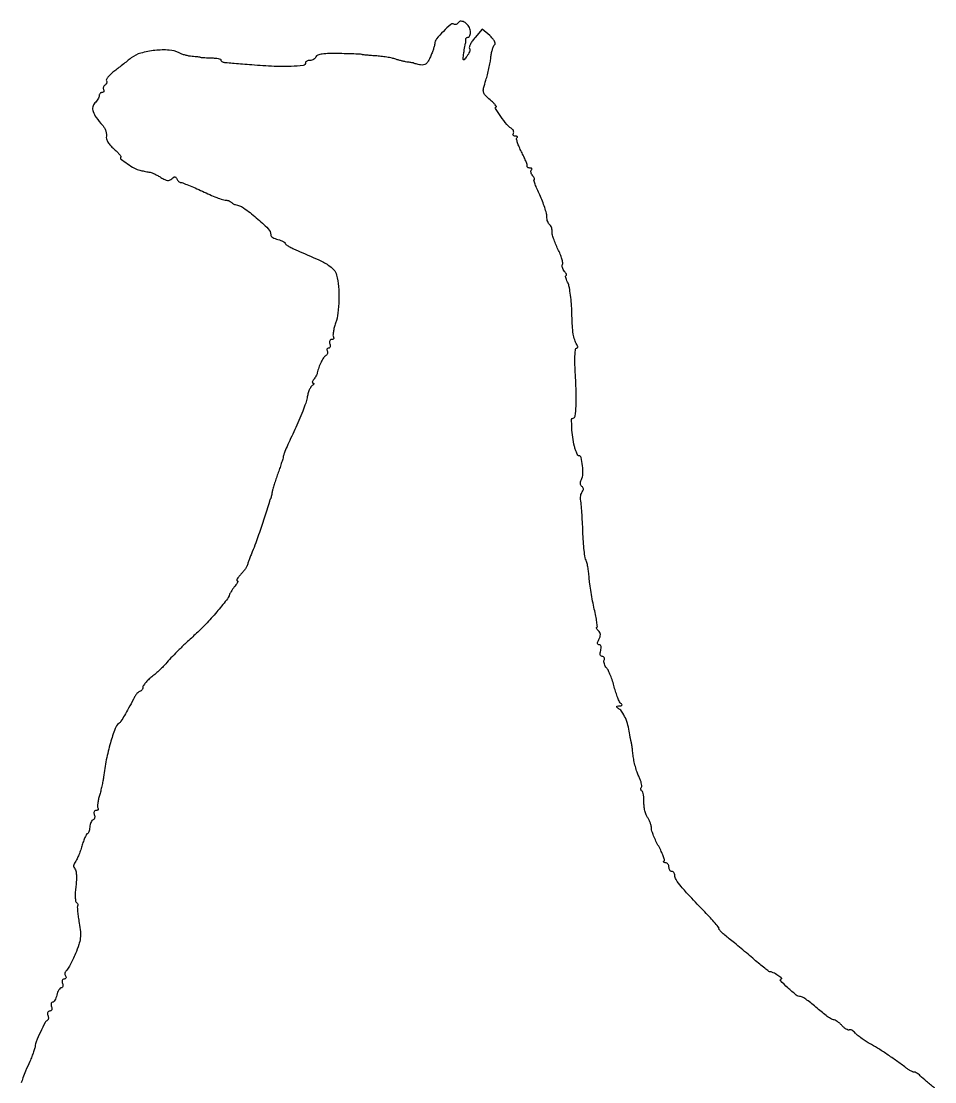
# Model space of a CAD drawing. Extents: x 0 to 526, y 1 to 731.
# Drawn here: x 105.2 to 419.4, y 365.7 to 730.5 of the extents above; entities that cross this region are included whole.
import ezdxf

# ---------------------------------------------------------------- set-up
doc = ezdxf.new("R2010")
doc.units = 0

msp = doc.modelspace()

# ---------------------------------------------------------------- linework, layer by layer
for points in [[(419.396356, 363.533162, -0.011099), (416.516263, 365.817572, -0.022994), (414.394547, 367.75, 0.031276), (413.851532, 368.228369, 0.031722), (413.255555, 368.632812, 0.033438), (412.693974, 368.915228, 0.10011), (412.274819, 369, -0.100749), (411.817501, 369.093094, -0.021964), (411.087959, 369.441516, -0.022037), (410.264923, 369.927677, -0.019557), (409.453391, 370.503032, 0.008673), (406.302539, 372.841571, 0.007775), (402.956709, 375.158137, 0.008053), (399.724636, 377.24778, 0.013465), (396.933102, 378.886771, -0.016045), (395.47245, 379.754527, -0.0149), (394.033161, 380.734863, -0.015076), (392.806011, 381.683124, -0.047543), (392.069796, 382.415902, 0.040943), (391.518188, 382.979592, 0.055822), (390.932999, 383.382405, 0.069159), (390.402751, 383.577907, 0.194579), (390.02034, 383.512571, -0.22403), (389.609945, 383.466084, -0.05214), (388.96309, 383.764449, -0.043977), (388.218662, 384.300702, -0.030779), (387.478659, 385.023581, 0.028681), (386.710784, 385.780007, 0.031385), (385.883132, 386.419427, 0.033064), (385.11346, 386.869295, 0.116228), (384.558777, 387, -0.14254), (383.89824, 387.192212, -0.012741), (382.448602, 388.166663, -0.015789), (380.755964, 389.450427, -0.011667), (378.963765, 390.971618, 0.01263), (377.162295, 392.494722, 0.016648), (375.44137, 393.784911, 0.014116), (373.96193, 394.757984, 0.133541), (373.240898, 394.971618, -0.164869), (371.779516, 395.503965, -0.015898), (368.868061, 397.99597, -0.018528), (366.365475, 400.455753, -0.645893), (366.601686, 401.030409, 0.683668), (366.710128, 401.339328, 0.033677), (365.493147, 402.24865, 0.02341), (363.863446, 403.198193, 0.110959), (362.825983, 403.473888, -0.14985), (362.395765, 403.624239, -0.004991), (360.932326, 404.722224, -0.009081), (359.224079, 406.080669, -0.006155), (357.325983, 407.686877, 0.002978), (355.200514, 409.508796, 0.002126), (352.800435, 411.523976, 0.002146), (350.49585, 413.425648, 0.004589), (348.696774, 414.8699, -0.010336), (347.260525, 416.050281, -0.016911), (346.099818, 417.115253, -0.010909), (345.217993, 418.019673, -0.35207), (345.196774, 418.306299, 0.333348), (345.18402, 418.621918, 0.004561), (343.876284, 420.196639, 0.010664), (342.256759, 422.030219, 0.006552), (340.275682, 424.123275, -0.004171), (335.166282, 429.470258, -0.016798), (332.185803, 432.863378, -0.024012), (330.434087, 435.220353, -0.148866), (330, 436.646023, 0.072203), (329.924892, 437.163428, 0.087177), (329.70625, 437.602269, 0.100442), (329.381343, 437.895644, 0.134357), (329, 438, -0.148195), (328.618646, 438.115568, -0.098894), (328.29375, 438.440625, -0.082425), (328.074694, 438.926543, -0.064853), (328, 439.5, 0.076226), (327.912123, 440.073075, 0.089419), (327.657292, 440.559375, 0.100747), (327.278257, 440.884466, 0.127718), (326.833333, 441, -0.054052), (326.428888, 441.04385, -0.162687), (326.193725, 441.18435, -0.257356), (326.150907, 441.389338, -0.122492), (326.294242, 441.627575, 0.268809), (326.41815, 442.092992, 0.021042), (326.014575, 443.365623, 0.024164), (325.358448, 444.928459, 0.015847), (324.460909, 446.663058, -0.015252), (323.518854, 448.478389, -0.016889), (322.722892, 450.287859, -0.016458), (322.149847, 451.868876, -0.078866), (322, 452.812977, 0.059356), (321.903698, 453.621344, 0.028483), (321.600411, 454.622696, 0.027759), (321.160477, 455.644531, 0.035435), (320.639697, 456.527494, -0.063203), (320.125333, 457.521566, -0.030115), (319.711439, 458.903281, -0.029267), (319.447492, 460.419865, -0.03672), (319.389882, 461.845377, 0.021728), (319.376154, 463.161105, 0.029065), (319.242756, 464.347205, 0.029174), (319.025228, 465.282802, 0.184669), (318.733873, 465.664475, -0.11687), (318.484326, 465.914452, -0.100539), (318.356206, 466.263867, -0.092945), (318.369789, 466.659576, -0.08367), (318.524555, 467.039731, 0.164685), (318.64686, 467.568907, 0.035079), (318.485295, 468.513319, 0.033157), (318.131624, 469.633379, 0.026283), (317.608482, 470.790218, -0.036695), (317.008115, 472.194952, -0.016758), (316.423885, 474.103726, -0.016491), (315.940159, 476.164739, -0.02182), (315.644631, 478.069586, 0.003514), (315.440313, 479.80324, 0.004952), (315.232028, 481.345441, 0.002959), (315.036399, 482.639266, 0.066848), (314.928955, 483, -0.047802), (314.831911, 483.285699, -0.010472), (314.723108, 483.79375, -0.010811), (314.621895, 484.389064, -0.010192), (314.544259, 485, 0.035472), (314.073372, 487.633599, 0.032499), (313.225567, 490.254809, 0.033676), (312.172634, 492.461963, 0.101058), (311.084356, 493.718197, -0.010242), (310.200584, 494.426991, -0.204735), (310.047185, 494.728636, -0.395865), (310.203649, 494.919256, -0.02456), (311, 494.983509, 0.040665), (311.557658, 495.046617, 0.208711), (311.807775, 495.219753, 0.312404), (311.795149, 495.46328, 0.072024), (311.48342, 495.765313, -0.124616), (311.016106, 496.323472, -0.016362), (310.385644, 497.749142, -0.018181), (309.743342, 499.523665, -0.014313), (309.173848, 501.487086, 0.015512), (308.582628, 503.50728, 0.016294), (307.875877, 505.453634, 0.016148), (307.159199, 507.088292, 0.067135), (306.570915, 507.987086, -0.052784), (306.103472, 508.658541, -0.050512), (305.778794, 509.422769, -0.054563), (305.635408, 510.161228, -0.108001), (305.713821, 510.75, 0.085188), (305.799496, 511.227313, 0.129931), (305.695619, 511.632812, 0.146704), (305.418444, 511.901727, 0.120311), (305.015946, 512, -0.177607), (304.600379, 512.152423, -0.155032), (304.353203, 512.546602, -0.097085), (304.315834, 513.180259, -0.043195), (304.5, 514, 0.043621), (304.679603, 514.802619, 0.090931), (304.648705, 515.440445, 0.14475), (304.41902, 515.844149, 0.193881), (304.032204, 516, -0.148666), (303.615577, 516.126676, -0.233802), (303.433055, 516.444641, -0.111478), (303.522973, 517.000809, -0.027274), (303.918012, 517.846804, 0.04812), (304.292184, 518.743703, 0.088719), (304.388144, 519.525759, 0.101995), (304.205339, 520.218038, 0.081163), (303.753196, 520.846804, -0.023582), (303.349798, 521.29016, -0.056825), (303.107963, 521.661249, -0.138449), (303.063024, 521.896334, -0.389167), (303.176042, 522, 0.445161), (303.359397, 522.203591, 0.007939), (303.161952, 523.835938, 0.014061), (302.827367, 525.853128, 0.00822), (302.319169, 528.25, -0.009369), (301.746016, 530.984165, -0.006878), (301.209267, 534.035224, -0.006954), (300.781033, 536.937856, -0.015322), (300.552956, 539.167785, 0.012917), (300.370162, 541.0441, 0.014867), (300.09659, 542.821951, 0.014033), (299.779416, 544.306574, 0.078922), (299.467406, 545.052738, -0.103764), (299.155797, 545.914984, -0.007504), (298.838153, 548.443034, -0.010254), (298.564213, 551.496401, -0.007569), (298.381622, 554.884954, 0.003375), (298.224947, 558.33011, 0.004097), (298.029851, 561.55683, 0.003472), (297.824721, 564.267691, 0.028212), (297.65247, 565.5, -0.048826), (297.569046, 566.351032, -0.041167), (297.643353, 567.253536, -0.043009), (297.852669, 568.071914, -0.083648), (298.176983, 568.660972, 0.067906), (298.488722, 569.187481, 0.118366), (298.570792, 569.685449, 0.135057), (298.4162, 570.121388, 0.102343), (298.045854, 570.471661, -0.126534), (297.673167, 570.859489, -0.110936), (297.510611, 571.398722, -0.08765), (297.579348, 572.063521, -0.05098), (297.877565, 572.810688, 0.112917), (298.367094, 574.67526, 0.034321), (298.259089, 577.612964, 0.029516), (297.801931, 580.369002, 0.350198), (297.011501, 581, -0.256549), (296.671093, 581.186968, -0.031811), (296.249027, 581.954687, -0.031164), (295.833534, 583.004828, -0.020834), (295.485187, 584.25, -0.023328), (294.897508, 587.399462, -0.02165), (294.587449, 590.669495, -0.013787), (294.519576, 593.536259, -0.413072), (294.985129, 594, 0.376852), (295.753785, 594.675234, 0.021426), (296.0487, 598.080993, 0.019535), (296.071449, 603.175269, 0.006229), (295.714736, 610.75, -0.011562), (295.612477, 613.558688, -0.020041), (295.67506, 615.892534, -0.015413), (295.851583, 617.693378, -0.377048), (296.200386, 618, 0.180746), (296.481954, 618.105222, 0.188839), (296.619086, 618.367188, 0.114777), (296.570601, 618.770699, 0.052613), (296.337137, 619.25, -0.059099), (295.556677, 620.90636, -0.043211), (295.081032, 622.885071, -0.024332), (294.784756, 625.811943, -0.004961), (294.564471, 631.015844, 0.013533), (294.383466, 634.057078, 0.01501), (294.041288, 636.980192, 0.014478), (293.60408, 639.445768, 0.071859), (293.125317, 640.765844, -0.021678), (292.71322, 641.623219, -0.042117), (292.474043, 642.343717, -0.065495), (292.421634, 642.838507, -0.40683), (292.587261, 643, 0.375398), (292.731181, 643.12578, 0.124638), (292.696704, 643.427757, 0.057463), (292.454655, 643.896715, 0.025367), (292.036355, 644.456195, -0.049958), (291.615696, 645.080549, -0.05649), (291.347636, 645.751299, -0.064679), (291.262125, 646.36628, -0.141574), (291.388871, 646.82019, 0.191693), (291.49305, 647.41015, 0.021751), (291.154566, 648.749713, 0.023826), (290.584641, 650.367862, 0.017215), (289.803377, 652.113995, -0.015906), (288.989609, 653.920081, -0.01745), (288.31909, 655.71989, -0.017119), (287.854827, 657.290043, -0.079054), (287.764784, 658.23031, 0.051185), (287.736596, 658.935101, 0.050597), (287.565967, 659.622336, 0.055151), (287.287388, 660.192242, 0.113578), (286.936368, 660.539327, -0.126508), (286.575825, 660.91448, -0.046205), (286.272188, 661.59164, -0.042145), (286.063156, 662.427921, -0.039079), (285.990231, 663.309017, 0.063796), (285.834315, 664.484437, 0.014818), (285.26534, 666.398586, 0.015055), (284.472591, 668.579331, 0.014237), (283.536236, 670.75, -0.008478), (282.639888, 672.763835, -0.015003), (281.97933, 674.457813, -0.009737), (281.528051, 675.809036, -0.505972), (281.668449, 676, 0.392483), (281.791575, 676.114248, 0.114396), (281.748391, 676.394215, 0.053925), (281.518633, 676.826432, 0.024102), (281.131121, 677.342009, -0.050768), (280.753708, 677.904134, -0.066538), (280.537806, 678.483088, -0.082297), (280.507446, 678.989854, -0.171918), (280.675343, 679.342009, 0.113033), (280.832285, 679.592176, 0.253554), (280.79734, 679.806715, 0.172529), (280.56848, 679.953729, 0.057388), (280.166667, 680, -0.064264), (279.735417, 680.055657, -0.101401), (279.402088, 680.220312, -0.13376), (279.218518, 680.464853, -0.161703), (279.202144, 680.75, 0.151363), (279.184209, 681.232217, 0.011017), (278.710614, 682.491752, 0.014604), (278.05741, 683.990985, 0.010508), (277.244989, 685.626178, -0.016933), (276.462887, 687.252456, -0.025442), (275.903232, 688.72354, -0.023011), (275.576779, 689.918696, -0.256948), (275.709512, 690.376178, 0.134702), (275.844106, 690.612562, 0.259954), (275.790041, 690.816752, 0.151505), (275.535496, 690.956669, 0.05051), (275.10765, 691, -0.082511), (274.682925, 691.070569, -0.161105), (274.4124, 691.275696, -0.182362), (274.337077, 691.5811, -0.109086), (274.462015, 691.93854, 0.139436), (274.581325, 692.359003, 0.10034), (274.48357, 692.83975, 0.085703), (274.182341, 693.308052, 0.069467), (273.720854, 693.68854, -0.084362), (272.240537, 694.984536, -0.017809), (270.160729, 697.733194, -0.013205), (268.317248, 700.512083, -0.58932), (268.587445, 701, 0.591152), (268.676992, 701.162744, 0.037335), (268.2662, 701.715184, 0.024867), (267.515086, 702.499546, 0.011868), (266.477678, 703.434668, -0.023412), (264.770178, 705.046772, -0.139428), (264.19883, 706.117316, -0.116553), (264.223445, 707.420438, -0.014237), (265.016572, 710.184668, 0.013411), (265.56707, 712.091396, 0.009519), (266.085844, 714.256137, 0.009619), (266.502266, 716.343235, 0.020064), (266.729592, 717.985159, -0.021666), (266.928332, 719.387513, -0.024005), (267.243169, 720.719492, -0.024311), (267.618403, 721.819567, -0.102371), (267.999473, 722.399473, 0.221945), (268.196103, 722.940512, 0.100045), (267.976829, 723.681667, 0.063795), (267.344, 724.578501, 0.029767), (266.320305, 725.569895), (263.711982, 727.81116), (261.284322, 724.926051, 0.024222), (260.393878, 723.757331, 0.034288), (259.728306, 722.631955, 0.036624), (259.335628, 721.682939, 0.221699), (259.396298, 721.167793, -0.168054), (259.501124, 720.700292, -0.05347), (259.343689, 719.993793, -0.046465), (258.984756, 719.187787, -0.03739), (258.459417, 718.397322, -0.008639), (257.523316, 717.236386, -0.447982), (257.265758, 717.227992, -0.224979), (257.152063, 717.572882, -0.004252), (257.409219, 719.5, -0.003907), (257.587143, 720.685468, -0.005116), (257.769249, 721.765625, -0.003812), (257.937712, 722.666426, -0.047316), (258.036191, 723, 0.054024), (258.104916, 723.244809, 0.025019), (258.143115, 723.573437, 0.024435), (258.149052, 723.926198, 0.031153), (258.118421, 724.25, -0.128009), (258.14652, 724.535707, -0.119804), (258.31028, 724.779688, -0.105233), (258.588593, 724.943315, -0.080624), (258.937851, 725, 0.217274), (259.284067, 725.157902, 0.089266), (259.554139, 725.611591, 0.065609), (259.710245, 726.284814, 0.043028), (259.718869, 727.082012, 0.12342), (259.17963, 728.704956, 0.100948), (257.905962, 730.024797, 0.136532), (256.496768, 730.508427, 0.275799), (255.49159, 729.986392, -0.081229), (255.187394, 729.63652, -0.091874), (254.799412, 729.419609, -0.100704), (254.389274, 729.367732, -0.12024), (254.019619, 729.487875, 0.327822), (252.917041, 729.39949, 0.020535), (250.394603, 727.027736, 0.024866), (248.079475, 724.416644, 0.151394), (247.425935, 722.757135, -0.04975), (247.305677, 722.073287, -0.010813), (246.956793, 720.925632, -0.01117), (246.492637, 719.609648, -0.010489), (245.960896, 718.287568, -0.030132), (245.19646, 716.758609, -0.08925), (244.441833, 715.866127, -0.126059), (243.588152, 715.464153, -0.094491), (242.544943, 715.463258, -0.006644), (241.743414, 715.626448, -0.009112), (241.027264, 715.795916, -0.006355), (240.43539, 715.955459, -0.09959), (240.25, 716.05069, 0.113129), (240.069702, 716.137285, 0.009462), (239.559375, 716.242611, 0.012221), (238.938502, 716.342913, 0.009133), (238.25, 716.424157, -0.024323), (237.404286, 716.550097, -0.010195), (236.279687, 716.797869, -0.010059), (235.0853, 717.112234, -0.012878), (234, 717.451809, 0.030417), (232.731928, 717.80027, 0.011293), (230.9125, 718.140338, 0.011143), (228.906159, 718.422887, 0.013212), (227, 718.597213, -0.003231), (225.274528, 718.720344, -0.005367), (223.821875, 718.849146, -0.001159), (222.560711, 718.977579, -0.384127), (222.5, 719.044944, 0.401086), (222.437652, 719.110164, 0.000399), (220.230109, 719.207866, 0.003147), (217.735722, 719.300542, 0.001888), (214.772711, 719.380759, 0.00932), (211.146188, 719.397623, 0.029786), (208.734214, 719.219919, 0.044101), (207.178288, 718.869954, 0.227561), (206.554096, 718.280376, -0.093582), (206.251928, 717.790862, -0.066803), (205.757252, 717.376111, -0.064852), (205.153532, 717.095711, -0.07647), (204.531385, 717, 0.046998), (203.945127, 716.944772, 0.066861), (203.449255, 716.779688, 0.086862), (203.114414, 716.536477, 0.194043), (202.997995, 716.25, -0.376188), (202.170278, 715.310629, -0.02153), (198.016253, 714.953243, -0.022015), (192.19532, 714.960544, -0.009662), (184.5, 715.458371, 0.000048), (181.344673, 715.723506, 0.000064), (178.482812, 715.963336, 0.000044), (176.081773, 716.164025, 0.000672), (175.25, 716.232348, -0.05358), (174.771842, 716.323153, -0.069419), (174.367188, 716.510377, -0.085371), (174.094398, 716.760607, -0.166046), (174, 717.037022, 0.311269), (173.810077, 717.312541, 0.035295), (173.045312, 717.54341, 0.03281), (171.995663, 717.709601, 0.020397), (170.75, 717.772738, -0.005686), (169.468728, 717.799938, -0.007616), (168.307813, 717.855506, -0.005515), (167.340575, 717.927299, -0.076039), (167, 718.009527, 0.059709), (166.678189, 718.098387, 0.006449), (165.9125, 718.204133, 0.007846), (164.993904, 718.304332, 0.006247), (164, 718.38448, -0.030059), (162.897001, 718.52652, -0.01964), (161.646875, 718.815864, -0.019767), (160.446161, 719.195529, -0.035347), (159.5, 719.614029, 0.107153), (156.105789, 720.566634, 0.04141), (151.192692, 720.455343, 0.041488), (146.327747, 719.528043, 0.098841), (143.058538, 717.874303, -0.000657), (141.681211, 716.796393, -0.000387), (140.033272, 715.512239, -0.000388), (138.385336, 714.232189, -0.000664), (137.008512, 713.167362, 0.02447), (135.887802, 712.212028, 0.037473), (135.026529, 711.27076, 0.042557), (134.494708, 710.460927, 0.268589), (134.508368, 709.986461, -0.120972), (134.628881, 709.613836, -0.100727), (134.57529, 709.199904, -0.091638), (134.35481, 708.807852, -0.080715), (134, 708.5, 0.088941), (133.649431, 708.185645, 0.094986), (133.439712, 707.775821, 0.099917), (133.402413, 707.334982, 0.110145), (133.542705, 706.930902, -0.090666), (133.681645, 706.57557, -0.169366), (133.637945, 706.273452, -0.176081), (133.418448, 706.071817, -0.098926), (133.059017, 706, 0.100235), (132.654874, 705.918159, 0.098218), (132.311086, 705.685268, 0.097658), (132.080802, 705.337488, 0.097854), (132, 704.928571, -0.097453), (131.898981, 704.415197, -0.034206), (131.565909, 703.737784, -0.032418), (131.087761, 703.02392, -0.032615), (130.522243, 702.379386, 0.150395), (129.812553, 701.038686, 0.130843), (129.927103, 699.448584, 0.07489), (130.984605, 697.425336, 0.022263), (133.172325, 694.695731, -0.05222), (133.78569, 693.828918, -0.043961), (134.248189, 692.803201, -0.045947), (134.502708, 691.780474, -0.085793), (134.486468, 690.929734, 0.121974), (134.535038, 690.005376, 0.059296), (135.013424, 688.915747, 0.049682), (135.856499, 687.762922, 0.035158), (137.008694, 686.646139, -0.016765), (138.078764, 685.682653, -0.027972), (138.903228, 684.794644, -0.027578), (139.445515, 684.062078, -0.355846), (139.413343, 683.746676, 0.449871), (139.451774, 683.107945, 0.015807), (141.693117, 681.461376, 0.023619), (144.145119, 679.941953, 0.068586), (146, 679.2213, 0.007345), (146.691755, 679.067394, 0.004103), (147.537813, 678.899389, 0.004092), (148.396252, 678.743502, 0.006632), (149.128726, 678.626655, -0.051794), (149.92428, 678.424854, -0.018497), (151.009429, 677.980185, -0.018123), (152.172476, 677.400851, -0.020417), (153.24397, 676.759715, 0.026422), (154.540046, 676.005174, 0.089308), (155.473349, 675.720316, 0.130204), (156.244699, 675.829692, 0.088963), (156.990243, 676.315243, -0.031997), (157.642438, 676.854352, -0.167732), (158.081279, 676.98742, -0.23475), (158.419801, 676.802878, -0.064865), (158.708333, 676.25, 0.062626), (158.955051, 675.772061, 0.06163), (159.313552, 675.367188, 0.067124), (159.724448, 675.092712, 0.114211), (160.125034, 675, -0.092076), (160.755799, 674.882851, -0.004768), (162.686757, 674.11875, -0.007432), (164.972171, 673.149249, -0.005319), (167.5, 672, 0.007585), (170.05782, 670.851078, 0.009867), (172.435639, 669.88125, 0.007793), (174.442923, 669.144099, 0.08429), (175.291633, 669, -0.047379), (175.873129, 668.944775, -0.037496), (176.483063, 668.779688, -0.038692), (177.030186, 668.537564, -0.072985), (177.416667, 668.25, 0.033879), (177.752791, 667.956582, 0.029163), (178.142188, 667.694942, 0.03024), (178.52475, 667.499239, 0.071008), (178.833333, 667.413633, -0.121907), (181.663335, 666.311257, -0.023241), (186.058733, 662.896158, -0.020009), (190.1289, 659.126958, -0.198486), (191, 657.019052, 0.196992), (191.172385, 656.598489, 0.05533), (191.734375, 656.141941, 0.046776), (192.542915, 655.722843, 0.034719), (193.5, 655.410644, -0.024698), (194.457607, 655.119355, -0.035811), (195.265625, 654.762127, -0.039132), (195.845288, 654.393776, -0.235855), (196, 654.08404, 0.249673), (196.189668, 653.727886, 0.015095), (197.248437, 653.061251, 0.019693), (198.621413, 652.324766, 0.013043), (200.25, 651.583983, -0.005487), (207.336253, 648.489073, -0.034415), (210.817092, 646.625473, -0.073039), (212.703947, 645.016167, -0.118556), (213.677428, 643.158955, -0.041933), (214.311675, 639.301486, -0.025173), (214.445462, 634.658934, -0.025266), (214.118349, 630.126516, -0.051167), (213.321862, 626.643521, 0.018415), (212.861285, 625.101406, 0.023895), (212.560105, 623.657411, 0.022727), (212.425024, 622.460673, 0.156388), (212.565808, 621.893521, -0.108973), (212.68484, 621.553222, -0.182303), (212.613303, 621.262472, -0.161196), (212.356031, 621.067193, -0.082592), (211.952028, 621, 0.148627), (211.555236, 620.879387, 0.152575), (211.29762, 620.559375, 0.116977), (211.228143, 620.073683, 0.069008), (211.361626, 619.5, -0.059765), (211.506416, 618.925826, -0.105471), (211.46628, 618.440625, -0.149855), (211.252873, 618.122029, -0.172457), (210.909598, 618, 0.10301), (210.562601, 617.927745, 0.178851), (210.352836, 617.726548, 0.166025), (210.315434, 617.424589, 0.08716), (210.457295, 617.069098, -0.115051), (210.59395, 616.662832, -0.10041), (210.54696, 616.215942, -0.093511), (210.322699, 615.796903, -0.085041), (209.954629, 615.471959, 0.112035), (209.177003, 614.707723, 0.029056), (208.310239, 613.168457, 0.029271), (207.540718, 611.32905, 0.033928), (207.034764, 609.5, -0.053694), (206.884239, 609.029, -0.021966), (206.585359, 608.426563, -0.02143), (206.204701, 607.801936, -0.025645), (205.792518, 607.25, 0.040685), (205.455142, 606.768724, 0.100444), (205.31613, 606.362689, 0.205238), (205.390142, 606.100586, 0.22183), (205.627555, 605.984687, -0.155074), (205.847855, 605.910397, -0.346229), (205.892325, 605.750482, -0.121806), (205.709408, 605.50368, -0.031084), (205.303763, 605.208897, 0.119463), (204.802457, 604.688509, 0.03175), (204.281501, 603.651261, 0.030325), (203.822766, 602.35992, 0.027151), (203.503546, 600.97421, -0.038686), (203.039592, 599.153118, -0.010139), (202.013889, 596.317424, -0.010237), (200.710261, 593.126245, -0.010322), (199.280514, 590, 0.00498), (197.871545, 587.004235, 0.006301), (196.631864, 584.2062, 0.005064), (195.647789, 581.841375, 0.049989), (195.345909, 580.80834, -0.025375), (195.125352, 579.887771, -0.00572), (194.653549, 578.348031, -0.005914), (194.067079, 576.581858, -0.005702), (193.432057, 574.80834, 0.00738), (192.795717, 573.012177, 0.007138), (192.20528, 571.178075, 0.007079), (191.731633, 569.549398, 0.025906), (191.500213, 568.5, -0.007513), (191.357269, 567.715699, -0.010259), (191.203448, 567.014063, -0.007373), (191.055125, 566.43579, -0.10764), (190.958333, 566.25, 0.062779), (190.865732, 566.105321, 0.016593), (190.75589, 565.853125, 0.01657), (190.649104, 565.555465, 0.016339), (190.561717, 565.25, -0.017983), (189.724841, 562.360606, -0.002764), (187.824492, 556.690969, -0.002912), (185.859124, 551.041023, -0.015566), (184.67361, 548, 0.006055), (184.091431, 546.586656, 0.007132), (183.575684, 545.234375, 0.006335), (183.171548, 544.082478, 0.043607), (183.030488, 543.5, -0.095953), (182.844149, 542.976161, -0.018915), (182.302512, 542.132812, -0.019414), (181.585456, 541.184764, -0.016955), (180.765137, 540.25, 0.018464), (180.011168, 539.385595, 0.040426), (179.515898, 538.660938, 0.079022), (179.334214, 538.17973, 0.475091), (179.480674, 538, -0.370448), (179.659533, 537.846405, -0.13324), (179.618546, 537.485937, -0.059157), (179.313425, 536.922493, -0.025543), (178.785475, 536.25, 0.017309), (178.173944, 535.496899, 0.015856), (177.597029, 534.681405, 0.016092), (177.128821, 533.920835, 0.048913), (176.880488, 533.36755, -0.086314), (175.786406, 531.347301, -0.009644), (172.45216, 527.289514, -0.012606), (168.637775, 523.047129, -0.018608), (165.06478, 519.54032, 0.003461), (161.509934, 516.256674, 0.00741), (158.82187, 513.663139, 0.009384), (156.689879, 511.463174, 0.013365), (154.886933, 509.424908, -0.022324), (154.051387, 508.513727, -0.008823), (152.82623, 507.334291, -0.008711), (151.456163, 506.104935, -0.01079), (150.136933, 505.010977, 0.022767), (148.935973, 503.965565, 0.028106), (147.921474, 502.882692, 0.02853), (147.192312, 501.90247, 0.14667), (147, 501.260977, -0.071833), (146.930412, 500.7791, -0.086959), (146.727765, 500.370412, -0.100396), (146.426653, 500.097192, -0.134999), (146.073242, 500, 0.184968), (145.628035, 499.829467, 0.034826), (145.010619, 499.192187, 0.033054), (144.357015, 498.302987, 0.025002), (143.757206, 497.25, -0.006756), (142.150889, 494.174359, -0.011473), (140.714068, 491.651833, -0.010787), (139.498435, 489.722662, -0.085982), (138.779444, 488.959181, 0.146888), (137.458047, 487.166685, 0.016283), (135.883304, 482.267413, 0.019772), (134.466368, 476.449369, 0.019393), (133.502783, 470.5, -0.015586), (133.28818, 469.107938, -0.008094), (132.938306, 467.384741, -0.00804), (132.521468, 465.624965, -0.012124), (132.096775, 464.107628, 0.019724), (131.737859, 462.745914, 0.024787), (131.518803, 461.459837, 0.024207), (131.443029, 460.390482, 0.144981), (131.587991, 459.857628, -0.115247), (131.697639, 459.531234, -0.185245), (131.61982, 459.251928, -0.156226), (131.358208, 459.064058, -0.07837), (130.952028, 459, 0.140985), (130.552834, 458.885156, 0.152578), (130.290338, 458.578353, 0.120928), (130.213287, 458.113391, 0.072613), (130.336834, 457.564608, -0.066266), (130.473543, 456.991256, -0.086389), (130.435545, 456.454095, -0.104375), (130.233383, 456.036622, -0.148599), (129.89939, 455.799797, 0.153721), (129.507965, 455.516314, 0.053866), (129.151976, 454.910558, 0.047287), (128.880145, 454.114819, 0.039893), (128.742763, 453.235189, -0.026406), (128.63256, 452.378827, -0.040483), (128.439109, 451.656587, -0.047807), (128.199343, 451.14486, -0.265242), (127.945483, 451, 0.280247), (127.642357, 450.815618, 0.014828), (127.130733, 449.751563, 0.019762), (126.584011, 448.378828, 0.012737), (126.055013, 446.75, -0.013047), (125.494624, 445.028153, -0.013767), (124.854321, 443.3688, -0.013496), (124.225841, 441.97195, -0.058699), (123.739107, 441.207618, 0.060647), (123.348969, 440.589693, 0.102226), (123.204836, 439.996283, 0.114717), (123.313578, 439.44252, 0.091015), (123.660746, 438.939254, -0.15628), (124.012437, 438.255974, -0.027576), (124.173042, 436.803891, -0.026787), (124.1757, 434.978378, -0.018874), (123.991489, 432.933656, 0.016632), (123.8056, 430.968884, 0.024184), (123.783474, 429.228411, 0.021557), (123.892521, 427.84662, 0.227655), (124.189436, 427.382922, -0.079956), (124.479475, 427.132034, -0.091283), (124.660319, 426.813245, -0.100754), (124.70531, 426.477276, -0.122067), (124.608391, 426.175381, 0.152165), (124.481305, 425.680893, 0.009515), (124.587257, 424.158427, 0.01335), (124.79987, 422.32115, 0.009471), (125.132177, 420.273069, -0.021375), (125.548283, 417.255915, -0.054192), (125.517401, 415.046103, -0.051686), (125.009917, 412.834241, -0.018026), (123.842764, 409.77859, -0.009797), (122.917904, 407.710387, -0.012879), (121.989161, 405.863116, -0.010379), (121.14926, 404.369893, -0.109594), (120.674551, 403.861803, 0.11326), (120.371976, 403.533213, 0.095364), (120.219032, 403.084485, 0.089269), (120.238897, 402.584702, 0.084143), (120.430902, 402.111803, -0.081564), (120.60595, 401.686928, -0.160031), (120.573675, 401.326592, -0.183045), (120.342124, 401.087218, -0.110428), (119.952028, 401, 0.148627), (119.555236, 400.879387, 0.152575), (119.29762, 400.559375, 0.116977), (119.228143, 400.073683, 0.069008), (119.361626, 399.5, -0.054716), (119.512645, 398.925574, -0.098337), (119.489213, 398.440625, -0.146126), (119.30094, 398.122603, -0.188712), (118.987667, 398, 0.2009), (118.579313, 397.829022, 0.053798), (118.132722, 397.265625, 0.045658), (117.7205, 396.457143, 0.033602), (117.410644, 395.5, -0.030422), (117.10744, 394.54269, -0.042333), (116.714814, 393.734375, -0.049057), (116.29642, 393.166308, -0.212604), (115.922977, 393, 0.210315), (115.643778, 392.877126, 0.139421), (115.484539, 392.559375, 0.089679), (115.480358, 392.074684, 0.049078), (115.638374, 391.5, -0.072198), (115.768056, 390.926168, -0.1207), (115.688598, 390.440365, -0.152772), (115.415689, 390.119991, -0.14144), (115, 390, 0.134293), (114.582164, 389.885714, 0.152164), (114.304429, 389.578353, 0.124479), (114.217327, 389.113205, 0.076105), (114.336834, 388.564608, -0.047294), (114.496444, 387.992103, -0.064818), (114.522034, 387.458446, -0.082121), (114.417805, 387.042299, -0.186052), (114.193823, 386.814608, 0.169673), (113.405762, 386.062803, 0.008146), (111.778756, 382.749816, 0.010838), (110.308148, 379.443707, 0.099542), (110, 377.911209, -0.076757), (109.905022, 377.296161, -0.008713), (109.455789, 375.957851, -0.010378), (108.856796, 374.376257, -0.008267), (108.147368, 372.695136, 0.004455), (106.707765, 369.355046, 0.012304), (105.77331, 366.970103, 0.014408), (105.202123, 365.246534, 0.096149)], [(206.68591, 349, 0.000004), (208.436543, 347.130471, 0.000004), (210.212115, 345.234375, 0.000004), (211.778632, 343.561582, 0.000015)]]:
    msp.add_lwpolyline(points, format="xyb")

doc.saveas('drawing.dxf')
